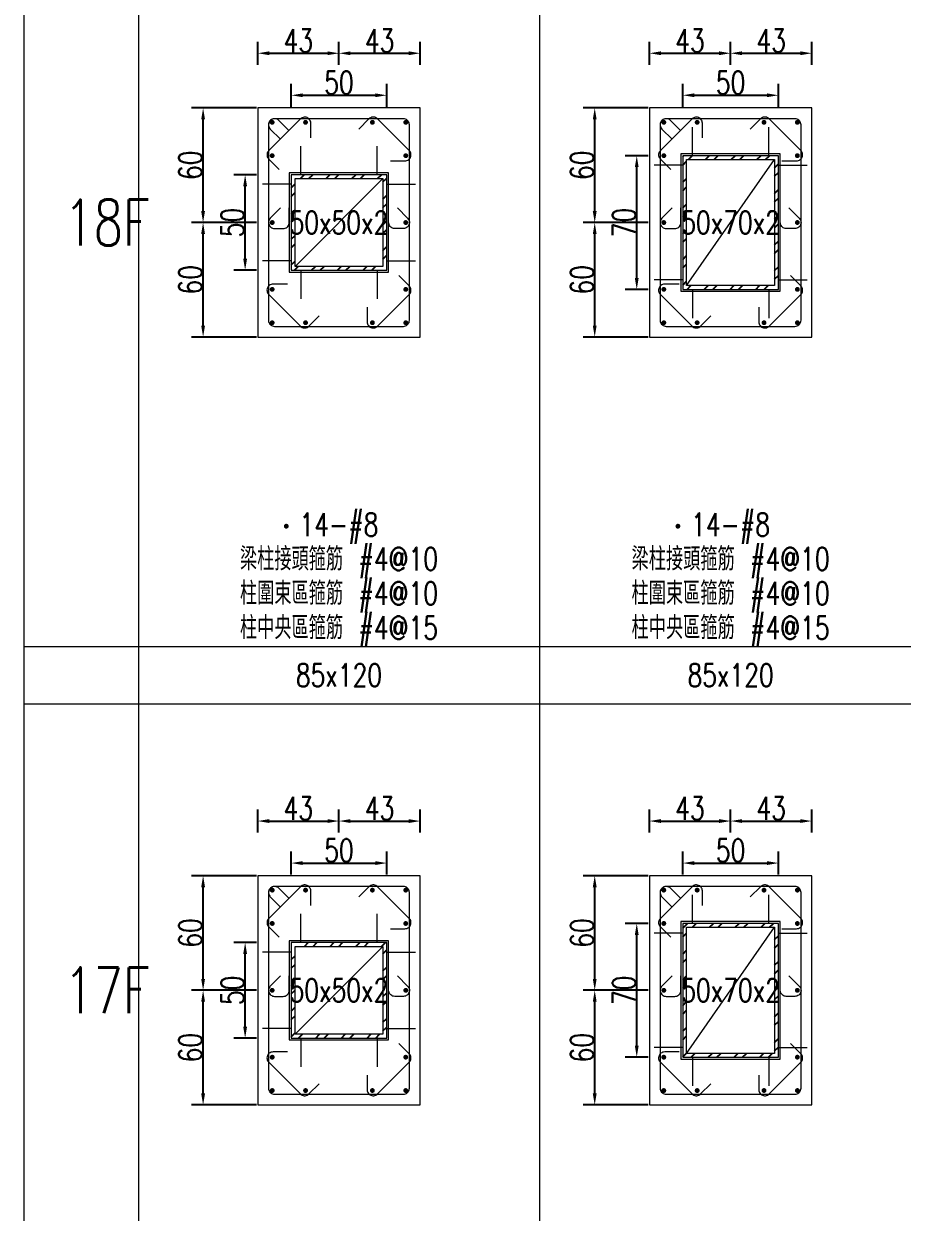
# Model space of a CAD drawing. Header units: millimetres. Extents: x 0 to 3905, y 0 to 8880.
# Drawn here: x 0 to 460, y 6568 to 7190 of the extents above; entities that cross this region are included whole.
import ezdxf
from ezdxf.enums import TextEntityAlignment as Align

# ---------------------------------------------------------------- set-up
doc = ezdxf.new("R2010")
doc.units = ezdxf.units.MM
doc.layers.get('DEFPOINTS').update_dxf_attribs({"color": 3})
for name, color, linetype in [('Hatch線', 6, 'Continuous'), ('主筋斷面', 2, 'Continuous'), ('文字-主筋根數', 7, 'Continuous'), ('文字-剪力筋 中央區', 7, 'Continuous'), ('文字-剪力筋-BC', 7, 'Continuous'), ('文字-剪力筋-圍束區', 7, 'Continuous'), ('文字-斷面尺寸', 7, 'Continuous'), ('文字-樓群名稱', 7, 'Continuous'), ('文字-輔助字', 7, 'Continuous'), ('柱斷面線', 4, 'Continuous'), ('標註字', 4, 'Continuous'), ('箍筋線', 1, 'Continuous'), ('網格線', 7, 'Continuous'), ('鋼柱', 11, 'Continuous')]:
    doc.layers.add(name, color=color, linetype=linetype)
doc.styles.add('note', font='txt.shx', dxfattribs={"width": 0.75, "height": 12})
doc.styles.add('txt', font='txt.shx', dxfattribs={"height": 0.2, "bigfont": 'chineset.shx'})
doc.dimstyles.new('RCAD_DIM', dxfattribs={"dimtxt": 12, "dimasz": 6, "dimexe": 6, "dimexo": 0.625, "dimtad": 1, "dimdec": 0, "dimdsep": 46, "dimtxsty": 'note', "dimcen": 2.5, "dimclrd": 256, "dimclre": 256, "dimclrt": 256, "dimadec": 0, "dimazin": 0, "dimtfac": 1, "dimtmove": 0, "dimatfit": 3, "dimfxl": 0, "dimtolj": 1, "dimarcsym": 0})

# ---------------------------------------------------------------- blocks, each defined once
blk = doc.blocks.new('*D114')
at = {"layer": 'DEFPOINTS', "color": 0}
for p in [(190, 6750.625), (140, 6744), (190, 6744)]:
    blk.add_point(p, dxfattribs=at)
at = {"layer": '標註字', "lineweight": -2}
for p, q in [((140, 6744.625), (140, 6756.625)), ((190, 6744.625), (190, 6756.625)), ((146, 6750.625), (184, 6750.625))]:
    blk.add_line(p, q, dxfattribs=at)
at = {"layer": '標註字'}
for points in [[(146, 6751.625), (146, 6749.625), (140, 6750.625)], [(184, 6749.625), (184, 6751.625), (190, 6750.625)]]:
    blk.add_solid(points, dxfattribs=at)
at = {"layer": '標註字', "insert": (165, 6757.25), "char_height": 12, "attachment_point": 5, "style": 'note'}
blk.add_mtext('\\A1;50', dxfattribs=at)
blk = doc.blocks.new('*D115')
at = {"layer": 'DEFPOINTS', "color": 0}
for p in [(115.875, 6709), (122.5, 6709), (122.5, 6659)]:
    blk.add_point(p, dxfattribs=at)
at = {"layer": '標註字', "lineweight": -2}
for p, q in [((121.875, 6709), (109.875, 6709)), ((115.875, 6665), (115.875, 6703)), ((121.875, 6659), (109.875, 6659))]:
    blk.add_line(p, q, dxfattribs=at)
at = {"layer": '標註字'}
for points in [[(116.875, 6703), (114.875, 6703), (115.875, 6709)], [(114.875, 6665), (116.875, 6665), (115.875, 6659)]]:
    blk.add_solid(points, dxfattribs=at)
at = {"layer": '標註字', "insert": (109.25, 6684), "char_height": 12, "attachment_point": 5, "rotation": 90, "style": 'note'}
blk.add_mtext('\\A1;50', dxfattribs=at)
blk = doc.blocks.new('*D116')
at = {"layer": 'DEFPOINTS', "color": 0}
for p in [(165, 6772.625), (122.5, 6766), (165, 6766)]:
    blk.add_point(p, dxfattribs=at)
at = {"layer": '標註字', "lineweight": -2}
for p, q in [((122.5, 6766.625), (122.5, 6778.625)), ((165, 6766.625), (165, 6778.625)), ((128.5, 6772.625), (159, 6772.625))]:
    blk.add_line(p, q, dxfattribs=at)
at = {"layer": '標註字'}
for points in [[(128.5, 6773.625), (128.5, 6771.625), (122.5, 6772.625)], [(159, 6771.625), (159, 6773.625), (165, 6772.625)]]:
    blk.add_solid(points, dxfattribs=at)
at = {"layer": '標註字', "insert": (143.75, 6779.25), "char_height": 12, "attachment_point": 5, "style": 'note'}
blk.add_mtext('\\A1;43', dxfattribs=at)
blk = doc.blocks.new('*D117')
at = {"layer": 'DEFPOINTS', "color": 0}
for p in [(207.5, 6772.625), (165, 6766), (207.5, 6766)]:
    blk.add_point(p, dxfattribs=at)
at = {"layer": '標註字', "lineweight": -2}
for p, q in [((165, 6766.625), (165, 6778.625)), ((207.5, 6766.625), (207.5, 6778.625)), ((171, 6772.625), (201.5, 6772.625))]:
    blk.add_line(p, q, dxfattribs=at)
at = {"layer": '標註字'}
for points in [[(171, 6773.625), (171, 6771.625), (165, 6772.625)], [(201.5, 6771.625), (201.5, 6773.625), (207.5, 6772.625)]]:
    blk.add_solid(points, dxfattribs=at)
at = {"layer": '標註字', "insert": (186.25, 6779.25), "char_height": 12, "attachment_point": 5, "style": 'note'}
blk.add_mtext('\\A1;43', dxfattribs=at)
blk = doc.blocks.new('*D118')
at = {"layer": 'DEFPOINTS', "color": 0}
for p in [(93.875, 6684), (122.5, 6684), (122.5, 6624)]:
    blk.add_point(p, dxfattribs=at)
at = {"layer": '標註字', "lineweight": -2}
for p, q in [((121.875, 6684), (87.875, 6684)), ((93.875, 6630), (93.875, 6678)), ((121.875, 6624), (87.875, 6624))]:
    blk.add_line(p, q, dxfattribs=at)
at = {"layer": '標註字'}
for points in [[(94.875, 6678), (92.875, 6678), (93.875, 6684)], [(92.875, 6630), (94.875, 6630), (93.875, 6624)]]:
    blk.add_solid(points, dxfattribs=at)
at = {"layer": '標註字', "insert": (87.25, 6654), "char_height": 12, "attachment_point": 5, "rotation": 90, "style": 'note'}
blk.add_mtext('\\A1;60', dxfattribs=at)
blk = doc.blocks.new('*D119')
at = {"layer": 'DEFPOINTS', "color": 0}
for p in [(93.875, 6744), (122.5, 6744), (122.5, 6684)]:
    blk.add_point(p, dxfattribs=at)
at = {"layer": '標註字', "lineweight": -2}
for p, q in [((121.875, 6744), (87.875, 6744)), ((93.875, 6690), (93.875, 6738)), ((121.875, 6684), (87.875, 6684))]:
    blk.add_line(p, q, dxfattribs=at)
at = {"layer": '標註字'}
for points in [[(94.875, 6738), (92.875, 6738), (93.875, 6744)], [(92.875, 6690), (94.875, 6690), (93.875, 6684)]]:
    blk.add_solid(points, dxfattribs=at)
at = {"layer": '標註字', "insert": (87.25, 6714), "char_height": 12, "attachment_point": 5, "rotation": 90, "style": 'note'}
blk.add_mtext('\\A1;60', dxfattribs=at)
blk = doc.blocks.new('Circle_Filled')
at = {"const_width": 0.5}
blk.add_lwpolyline([(-0.25, 0, 1), (0.25, 0, 1)], format="xyb", close=True, dxfattribs=at)
blk = doc.blocks.new('*D120')
at = {"layer": 'DEFPOINTS', "color": 0}
for p in [(190, 7152.625), (140, 7146), (190, 7146)]:
    blk.add_point(p, dxfattribs=at)
at = {"layer": '標註字', "lineweight": -2}
for p, q in [((140, 7146.625), (140, 7158.625)), ((190, 7146.625), (190, 7158.625)), ((146, 7152.625), (184, 7152.625))]:
    blk.add_line(p, q, dxfattribs=at)
at = {"layer": '標註字'}
for points in [[(146, 7153.625), (146, 7151.625), (140, 7152.625)], [(184, 7151.625), (184, 7153.625), (190, 7152.625)]]:
    blk.add_solid(points, dxfattribs=at)
at = {"layer": '標註字', "insert": (165, 7159.25), "char_height": 12, "attachment_point": 5, "style": 'note'}
blk.add_mtext('\\A1;50', dxfattribs=at)
blk = doc.blocks.new('*D121')
at = {"layer": 'DEFPOINTS', "color": 0}
for p in [(115.875, 7111), (122.5, 7111), (122.5, 7061)]:
    blk.add_point(p, dxfattribs=at)
at = {"layer": '標註字', "lineweight": -2}
for p, q in [((121.875, 7111), (109.875, 7111)), ((115.875, 7067), (115.875, 7105)), ((121.875, 7061), (109.875, 7061))]:
    blk.add_line(p, q, dxfattribs=at)
at = {"layer": '標註字'}
for points in [[(116.875, 7105), (114.875, 7105), (115.875, 7111)], [(114.875, 7067), (116.875, 7067), (115.875, 7061)]]:
    blk.add_solid(points, dxfattribs=at)
at = {"layer": '標註字', "insert": (109.25, 7086), "char_height": 12, "attachment_point": 5, "rotation": 90, "style": 'note'}
blk.add_mtext('\\A1;50', dxfattribs=at)
blk = doc.blocks.new('*D122')
at = {"layer": 'DEFPOINTS', "color": 0}
for p in [(165, 7174.625), (122.5, 7168), (165, 7168)]:
    blk.add_point(p, dxfattribs=at)
at = {"layer": '標註字', "lineweight": -2}
for p, q in [((122.5, 7168.625), (122.5, 7180.625)), ((128.5, 7174.625), (159, 7174.625)), ((165, 7168.625), (165, 7180.625))]:
    blk.add_line(p, q, dxfattribs=at)
at = {"layer": '標註字'}
for points in [[(128.5, 7175.625), (128.5, 7173.625), (122.5, 7174.625)], [(159, 7173.625), (159, 7175.625), (165, 7174.625)]]:
    blk.add_solid(points, dxfattribs=at)
at = {"layer": '標註字', "insert": (143.75, 7181.25), "char_height": 12, "attachment_point": 5, "style": 'note'}
blk.add_mtext('\\A1;43', dxfattribs=at)
blk = doc.blocks.new('*D123')
at = {"layer": 'DEFPOINTS', "color": 0}
for p in [(207.5, 7174.625), (165, 7168), (207.5, 7168)]:
    blk.add_point(p, dxfattribs=at)
at = {"layer": '標註字', "lineweight": -2}
for p, q in [((165, 7168.625), (165, 7180.625)), ((171, 7174.625), (201.5, 7174.625)), ((207.5, 7168.625), (207.5, 7180.625))]:
    blk.add_line(p, q, dxfattribs=at)
at = {"layer": '標註字'}
for points in [[(171, 7175.625), (171, 7173.625), (165, 7174.625)], [(201.5, 7173.625), (201.5, 7175.625), (207.5, 7174.625)]]:
    blk.add_solid(points, dxfattribs=at)
at = {"layer": '標註字', "insert": (186.25, 7181.25), "char_height": 12, "attachment_point": 5, "style": 'note'}
blk.add_mtext('\\A1;43', dxfattribs=at)
blk = doc.blocks.new('*D124')
at = {"layer": 'DEFPOINTS', "color": 0}
for p in [(93.875, 7086), (122.5, 7086), (122.5, 7026)]:
    blk.add_point(p, dxfattribs=at)
at = {"layer": '標註字', "lineweight": -2}
for p, q in [((121.875, 7086), (87.875, 7086)), ((93.875, 7032), (93.875, 7080)), ((121.875, 7026), (87.875, 7026))]:
    blk.add_line(p, q, dxfattribs=at)
at = {"layer": '標註字'}
for points in [[(94.875, 7080), (92.875, 7080), (93.875, 7086)], [(92.875, 7032), (94.875, 7032), (93.875, 7026)]]:
    blk.add_solid(points, dxfattribs=at)
at = {"layer": '標註字', "insert": (87.25, 7056), "char_height": 12, "attachment_point": 5, "rotation": 90, "style": 'note'}
blk.add_mtext('\\A1;60', dxfattribs=at)
blk = doc.blocks.new('*D125')
at = {"layer": 'DEFPOINTS', "color": 0}
for p in [(93.875, 7146), (122.5, 7146), (122.5, 7086)]:
    blk.add_point(p, dxfattribs=at)
at = {"layer": '標註字', "lineweight": -2}
for p, q in [((121.875, 7146), (87.875, 7146)), ((93.875, 7092), (93.875, 7140)), ((121.875, 7086), (87.875, 7086))]:
    blk.add_line(p, q, dxfattribs=at)
at = {"layer": '標註字'}
for points in [[(94.875, 7140), (92.875, 7140), (93.875, 7146)], [(92.875, 7092), (94.875, 7092), (93.875, 7086)]]:
    blk.add_solid(points, dxfattribs=at)
at = {"layer": '標註字', "insert": (87.25, 7116), "char_height": 12, "attachment_point": 5, "rotation": 90, "style": 'note'}
blk.add_mtext('\\A1;60', dxfattribs=at)
blk = doc.blocks.new('*D246')
at = {"layer": 'DEFPOINTS', "color": 0}
for p in [(395, 6750.625), (345, 6744), (395, 6744)]:
    blk.add_point(p, dxfattribs=at)
at = {"layer": '標註字', "lineweight": -2}
for p, q in [((345, 6744.625), (345, 6756.625)), ((395, 6744.625), (395, 6756.625)), ((351, 6750.625), (389, 6750.625))]:
    blk.add_line(p, q, dxfattribs=at)
at = {"layer": '標註字'}
for points in [[(351, 6751.625), (351, 6749.625), (345, 6750.625)], [(389, 6749.625), (389, 6751.625), (395, 6750.625)]]:
    blk.add_solid(points, dxfattribs=at)
at = {"layer": '標註字', "insert": (370, 6757.25), "char_height": 12, "attachment_point": 5, "style": 'note'}
blk.add_mtext('\\A1;50', dxfattribs=at)
blk = doc.blocks.new('*D247')
at = {"layer": 'DEFPOINTS', "color": 0}
for p in [(320.875, 6719), (327.5, 6719), (327.5, 6649)]:
    blk.add_point(p, dxfattribs=at)
at = {"layer": '標註字', "lineweight": -2}
for p, q in [((326.875, 6719), (314.875, 6719)), ((320.875, 6655), (320.875, 6713)), ((326.875, 6649), (314.875, 6649))]:
    blk.add_line(p, q, dxfattribs=at)
at = {"layer": '標註字'}
for points in [[(321.875, 6713), (319.875, 6713), (320.875, 6719)], [(319.875, 6655), (321.875, 6655), (320.875, 6649)]]:
    blk.add_solid(points, dxfattribs=at)
at = {"layer": '標註字', "insert": (314.25, 6684), "char_height": 12, "attachment_point": 5, "rotation": 90, "style": 'note'}
blk.add_mtext('\\A1;70', dxfattribs=at)
blk = doc.blocks.new('*D248')
at = {"layer": 'DEFPOINTS', "color": 0}
for p in [(370, 6772.625), (327.5, 6766), (370, 6766)]:
    blk.add_point(p, dxfattribs=at)
at = {"layer": '標註字', "lineweight": -2}
for p, q in [((327.5, 6766.625), (327.5, 6778.625)), ((370, 6766.625), (370, 6778.625)), ((333.5, 6772.625), (364, 6772.625))]:
    blk.add_line(p, q, dxfattribs=at)
at = {"layer": '標註字'}
for points in [[(333.5, 6773.625), (333.5, 6771.625), (327.5, 6772.625)], [(364, 6771.625), (364, 6773.625), (370, 6772.625)]]:
    blk.add_solid(points, dxfattribs=at)
at = {"layer": '標註字', "insert": (348.75, 6779.25), "char_height": 12, "attachment_point": 5, "style": 'note'}
blk.add_mtext('\\A1;43', dxfattribs=at)
blk = doc.blocks.new('*D249')
at = {"layer": 'DEFPOINTS', "color": 0}
for p in [(412.5, 6772.625), (370, 6766), (412.5, 6766)]:
    blk.add_point(p, dxfattribs=at)
at = {"layer": '標註字', "lineweight": -2}
for p, q in [((370, 6766.625), (370, 6778.625)), ((412.5, 6766.625), (412.5, 6778.625)), ((376, 6772.625), (406.5, 6772.625))]:
    blk.add_line(p, q, dxfattribs=at)
at = {"layer": '標註字'}
for points in [[(376, 6773.625), (376, 6771.625), (370, 6772.625)], [(406.5, 6771.625), (406.5, 6773.625), (412.5, 6772.625)]]:
    blk.add_solid(points, dxfattribs=at)
at = {"layer": '標註字', "insert": (391.25, 6779.25), "char_height": 12, "attachment_point": 5, "style": 'note'}
blk.add_mtext('\\A1;43', dxfattribs=at)
blk = doc.blocks.new('*D250')
at = {"layer": 'DEFPOINTS', "color": 0}
for p in [(298.875, 6684), (327.5, 6684), (327.5, 6624)]:
    blk.add_point(p, dxfattribs=at)
at = {"layer": '標註字', "lineweight": -2}
for p, q in [((326.875, 6684), (292.875, 6684)), ((298.875, 6630), (298.875, 6678)), ((326.875, 6624), (292.875, 6624))]:
    blk.add_line(p, q, dxfattribs=at)
at = {"layer": '標註字'}
for points in [[(299.875, 6678), (297.875, 6678), (298.875, 6684)], [(297.875, 6630), (299.875, 6630), (298.875, 6624)]]:
    blk.add_solid(points, dxfattribs=at)
at = {"layer": '標註字', "insert": (292.25, 6654), "char_height": 12, "attachment_point": 5, "rotation": 90, "style": 'note'}
blk.add_mtext('\\A1;60', dxfattribs=at)
blk = doc.blocks.new('*D251')
at = {"layer": 'DEFPOINTS', "color": 0}
for p in [(298.875, 6744), (327.5, 6744), (327.5, 6684)]:
    blk.add_point(p, dxfattribs=at)
at = {"layer": '標註字', "lineweight": -2}
for p, q in [((326.875, 6744), (292.875, 6744)), ((298.875, 6690), (298.875, 6738)), ((326.875, 6684), (292.875, 6684))]:
    blk.add_line(p, q, dxfattribs=at)
at = {"layer": '標註字'}
for points in [[(299.875, 6738), (297.875, 6738), (298.875, 6744)], [(297.875, 6690), (299.875, 6690), (298.875, 6684)]]:
    blk.add_solid(points, dxfattribs=at)
at = {"layer": '標註字', "insert": (292.25, 6714), "char_height": 12, "attachment_point": 5, "rotation": 90, "style": 'note'}
blk.add_mtext('\\A1;60', dxfattribs=at)
blk = doc.blocks.new('*D252')
at = {"layer": 'DEFPOINTS', "color": 0}
for p in [(395, 7152.625), (345, 7146), (395, 7146)]:
    blk.add_point(p, dxfattribs=at)
at = {"layer": '標註字', "lineweight": -2}
for p, q in [((345, 7146.625), (345, 7158.625)), ((395, 7146.625), (395, 7158.625)), ((351, 7152.625), (389, 7152.625))]:
    blk.add_line(p, q, dxfattribs=at)
at = {"layer": '標註字'}
for points in [[(351, 7153.625), (351, 7151.625), (345, 7152.625)], [(389, 7151.625), (389, 7153.625), (395, 7152.625)]]:
    blk.add_solid(points, dxfattribs=at)
at = {"layer": '標註字', "insert": (370, 7159.25), "char_height": 12, "attachment_point": 5, "style": 'note'}
blk.add_mtext('\\A1;50', dxfattribs=at)
blk = doc.blocks.new('*D253')
at = {"layer": 'DEFPOINTS', "color": 0}
for p in [(320.875, 7121), (327.5, 7121), (327.5, 7051)]:
    blk.add_point(p, dxfattribs=at)
at = {"layer": '標註字', "lineweight": -2}
for p, q in [((326.875, 7121), (314.875, 7121)), ((320.875, 7057), (320.875, 7115)), ((326.875, 7051), (314.875, 7051))]:
    blk.add_line(p, q, dxfattribs=at)
at = {"layer": '標註字'}
for points in [[(321.875, 7115), (319.875, 7115), (320.875, 7121)], [(319.875, 7057), (321.875, 7057), (320.875, 7051)]]:
    blk.add_solid(points, dxfattribs=at)
at = {"layer": '標註字', "insert": (314.25, 7086), "char_height": 12, "attachment_point": 5, "rotation": 90, "style": 'note'}
blk.add_mtext('\\A1;70', dxfattribs=at)
blk = doc.blocks.new('*D254')
at = {"layer": 'DEFPOINTS', "color": 0}
for p in [(370, 7174.625), (327.5, 7168), (370, 7168)]:
    blk.add_point(p, dxfattribs=at)
at = {"layer": '標註字', "lineweight": -2}
for p, q in [((327.5, 7168.625), (327.5, 7180.625)), ((333.5, 7174.625), (364, 7174.625)), ((370, 7168.625), (370, 7180.625))]:
    blk.add_line(p, q, dxfattribs=at)
at = {"layer": '標註字'}
for points in [[(333.5, 7175.625), (333.5, 7173.625), (327.5, 7174.625)], [(364, 7173.625), (364, 7175.625), (370, 7174.625)]]:
    blk.add_solid(points, dxfattribs=at)
at = {"layer": '標註字', "insert": (348.75, 7181.25), "char_height": 12, "attachment_point": 5, "style": 'note'}
blk.add_mtext('\\A1;43', dxfattribs=at)
blk = doc.blocks.new('*D255')
at = {"layer": 'DEFPOINTS', "color": 0}
for p in [(412.5, 7174.625), (370, 7168), (412.5, 7168)]:
    blk.add_point(p, dxfattribs=at)
at = {"layer": '標註字', "lineweight": -2}
for p, q in [((370, 7168.625), (370, 7180.625)), ((376, 7174.625), (406.5, 7174.625)), ((412.5, 7168.625), (412.5, 7180.625))]:
    blk.add_line(p, q, dxfattribs=at)
at = {"layer": '標註字'}
for points in [[(376, 7175.625), (376, 7173.625), (370, 7174.625)], [(406.5, 7173.625), (406.5, 7175.625), (412.5, 7174.625)]]:
    blk.add_solid(points, dxfattribs=at)
at = {"layer": '標註字', "insert": (391.25, 7181.25), "char_height": 12, "attachment_point": 5, "style": 'note'}
blk.add_mtext('\\A1;43', dxfattribs=at)
blk = doc.blocks.new('*D256')
at = {"layer": 'DEFPOINTS', "color": 0}
for p in [(298.875, 7086), (327.5, 7086), (327.5, 7026)]:
    blk.add_point(p, dxfattribs=at)
at = {"layer": '標註字', "lineweight": -2}
for p, q in [((326.875, 7086), (292.875, 7086)), ((298.875, 7032), (298.875, 7080)), ((326.875, 7026), (292.875, 7026))]:
    blk.add_line(p, q, dxfattribs=at)
at = {"layer": '標註字'}
for points in [[(299.875, 7080), (297.875, 7080), (298.875, 7086)], [(297.875, 7032), (299.875, 7032), (298.875, 7026)]]:
    blk.add_solid(points, dxfattribs=at)
at = {"layer": '標註字', "insert": (292.25, 7056), "char_height": 12, "attachment_point": 5, "rotation": 90, "style": 'note'}
blk.add_mtext('\\A1;60', dxfattribs=at)
blk = doc.blocks.new('*D257')
at = {"layer": 'DEFPOINTS', "color": 0}
for p in [(298.875, 7146), (327.5, 7146), (327.5, 7086)]:
    blk.add_point(p, dxfattribs=at)
at = {"layer": '標註字', "lineweight": -2}
for p, q in [((326.875, 7146), (292.875, 7146)), ((298.875, 7092), (298.875, 7140)), ((326.875, 7086), (292.875, 7086))]:
    blk.add_line(p, q, dxfattribs=at)
at = {"layer": '標註字'}
for points in [[(299.875, 7140), (297.875, 7140), (298.875, 7146)], [(297.875, 7092), (299.875, 7092), (298.875, 7086)]]:
    blk.add_solid(points, dxfattribs=at)
at = {"layer": '標註字', "insert": (292.25, 7116), "char_height": 12, "attachment_point": 5, "rotation": 90, "style": 'note'}
blk.add_mtext('\\A1;60', dxfattribs=at)

msp = doc.modelspace()

# ---------------------------------------------------------------- hatches: boundary and pattern name
at = {"layer": 'Hatch線'}
h = msp.add_hatch(dxfattribs=at)
h.set_pattern_fill('ANSI32', color=256, style=0)
h.paths.add_polyline_path([(345, 7051), (395, 7051), (395, 7121), (345, 7121)], flags=17)
h.paths.add_polyline_path([(347, 7053), (347, 7119), (393, 7119), (393, 7053)])
h = msp.add_hatch(dxfattribs=at)
h.set_pattern_fill('ANSI32', color=256, style=0)
h.paths.add_polyline_path([(140, 7061), (190, 7061), (190, 7111), (140, 7111)], flags=17)
h.paths.add_polyline_path([(142, 7063), (142, 7109), (188, 7109), (188, 7063)])
h = msp.add_hatch(dxfattribs=at)
h.set_pattern_fill('ANSI32', color=256, style=0)
h.paths.add_polyline_path([(345, 6649), (395, 6649), (395, 6719), (345, 6719)], flags=17)
h.paths.add_polyline_path([(347, 6651), (347, 6717), (393, 6717), (393, 6651)])
h = msp.add_hatch(dxfattribs=at)
h.set_pattern_fill('ANSI32', color=256, style=0)
h.paths.add_polyline_path([(140, 6659), (190, 6659), (190, 6709), (140, 6709)], flags=17)
h.paths.add_polyline_path([(142, 6661), (142, 6707), (188, 6707), (188, 6661)])

# ---------------------------------------------------------------- linework, layer by layer
at = {"layer": 'DEFPOINTS', "lineweight": 5}
for points in [[(350, 7121), (350, 7136)], [(390, 7121), (390, 7136)], [(145, 7111), (145, 7126)], [(185, 7111), (185, 7126)], [(345, 7050), (396, 7050), (396, 7122), (344, 7122), (344, 7050), (345, 7050)], [(347, 7053), (393, 7119)], [(345, 7116), (330, 7116)], [(395, 7116), (410, 7116)], [(140, 7106), (125, 7106)], [(140, 7060), (191, 7060), (191, 7112), (139, 7112), (139, 7060), (140, 7060)], [(142, 7063), (188, 7109)], [(190, 7106), (205, 7106)], [(140, 7066), (125, 7066)], [(190, 7066), (205, 7066)], [(145, 7061), (145, 7046)], [(185, 7061), (185, 7046)], [(345, 7056), (330, 7056)], [(350, 7051), (350, 7036)], [(390, 7051), (390, 7036)], [(395, 7056), (410, 7056)], [(350, 6719), (350, 6734)], [(390, 6719), (390, 6734)], [(145, 6709), (145, 6724)], [(185, 6709), (185, 6724)], [(345, 6714), (330, 6714)], [(345, 6648), (396, 6648), (396, 6720), (344, 6720), (344, 6648), (345, 6648)], [(347, 6651), (393, 6717)], [(395, 6714), (410, 6714)], [(140, 6658), (191, 6658), (191, 6710), (139, 6710), (139, 6658), (140, 6658)], [(140, 6704), (125, 6704)], [(142, 6661), (188, 6707)], [(190, 6704), (205, 6704)], [(140, 6664), (125, 6664)], [(145, 6659), (145, 6644)], [(185, 6659), (185, 6644)], [(190, 6664), (205, 6664)], [(345, 6654), (330, 6654)], [(395, 6654), (410, 6654)], [(350, 6649), (350, 6634)], [(390, 6649), (390, 6634)]]:
    msp.add_lwpolyline(points, dxfattribs=at)
at = {"layer": '柱斷面線', "lineweight": 5}
for points in [[(122.5, 7026), (207.5, 7026), (207.5, 7146), (122.5, 7146), (122.5, 7026)], [(327.5, 7026), (412.5, 7026), (412.5, 7146), (327.5, 7146), (327.5, 7026)], [(122.5, 6624), (207.5, 6624), (207.5, 6744), (122.5, 6744), (122.5, 6624)], [(327.5, 6624), (412.5, 6624), (412.5, 6744), (327.5, 6744), (327.5, 6624)]]:
    msp.add_lwpolyline(points, dxfattribs=at)
at = {"layer": '箍筋線', "lineweight": 5}
for points in [[(150.23, 7130.39), (150.23, 7138.01), (150.18, 7138.54), (150.05, 7139.06), (149.83, 7139.55), (149.53, 7139.99), (149.17, 7140.38), (148.74, 7140.7), (148.27, 7140.94), (147.76, 7141.11), (147.23, 7141.18), (146.7, 7141.17), (146.17, 7141.06), (145.67, 7140.87), (145.21, 7140.6), (144.81, 7140.26), (128.24, 7123.69), (127.89, 7123.27), (127.61, 7122.79), (127.42, 7122.27), (127.33, 7121.73), (127.33, 7121.17), (127.42, 7120.63), (127.61, 7120.11), (127.89, 7119.63), (128.24, 7119.2), (133.63, 7113.82)], [(138.94, 7134.05), (133.56, 7139.44), (133.15, 7139.78), (132.69, 7140.05), (132.19, 7140.24), (131.67, 7140.35), (131.13, 7140.36), (130.6, 7140.29), (130.09, 7140.12), (129.62, 7139.88), (129.19, 7139.56), (128.83, 7139.17), (128.53, 7138.73), (128.31, 7138.24), (128.18, 7137.72), (128.13, 7137.19), (128.13, 7034.81), (128.18, 7034.26), (128.33, 7033.72), (128.56, 7033.22), (128.88, 7032.77), (129.27, 7032.38), (129.72, 7032.06), (130.22, 7031.83), (130.76, 7031.68), (131.31, 7031.63), (198.69, 7031.63), (199.24, 7031.68), (199.78, 7031.83), (200.28, 7032.06), (200.73, 7032.38), (201.12, 7032.77), (201.44, 7033.22), (201.67, 7033.72), (201.82, 7034.26), (201.87, 7034.81), (201.87, 7137.19), (201.82, 7137.74), (201.67, 7138.28), (201.44, 7138.78), (201.12, 7139.23), (200.73, 7139.62), (200.28, 7139.94), (199.78, 7140.17), (199.24, 7140.32), (198.69, 7140.37), (131.31, 7140.37), (130.78, 7140.32), (130.26, 7140.19), (129.77, 7139.97), (129.33, 7139.67), (128.94, 7139.31), (128.62, 7138.88), (128.38, 7138.41), (128.21, 7137.9), (128.14, 7137.37), (128.15, 7136.83), (128.26, 7136.31), (128.45, 7135.81), (128.72, 7135.35), (129.06, 7134.94), (134.45, 7129.56)], [(191.89, 7118.27), (199.51, 7118.27), (200.04, 7118.32), (200.56, 7118.45), (201.05, 7118.67), (201.49, 7118.97), (201.88, 7119.33), (202.2, 7119.76), (202.44, 7120.23), (202.61, 7120.74), (202.68, 7121.27), (202.67, 7121.8), (202.56, 7122.33), (202.37, 7122.83), (202.1, 7123.29), (201.76, 7123.69), (185.19, 7140.26), (184.77, 7140.61), (184.29, 7140.89), (183.77, 7141.08), (183.23, 7141.17), (182.67, 7141.17), (182.13, 7141.08), (181.61, 7140.89), (181.13, 7140.61), (180.7, 7140.26), (175.32, 7134.87)], [(355.23, 7130.39), (355.23, 7138.01), (355.18, 7138.54), (355.05, 7139.06), (354.83, 7139.55), (354.53, 7139.99), (354.17, 7140.38), (353.74, 7140.7), (353.27, 7140.94), (352.76, 7141.11), (352.23, 7141.18), (351.7, 7141.17), (351.17, 7141.06), (350.67, 7140.87), (350.21, 7140.6), (349.81, 7140.26), (333.24, 7123.69), (332.89, 7123.27), (332.61, 7122.79), (332.42, 7122.27), (332.33, 7121.73), (332.33, 7121.17), (332.42, 7120.63), (332.61, 7120.11), (332.89, 7119.63), (333.24, 7119.2), (338.63, 7113.82)], [(343.94, 7134.05), (338.56, 7139.44), (338.15, 7139.78), (337.69, 7140.05), (337.19, 7140.24), (336.67, 7140.35), (336.13, 7140.36), (335.6, 7140.29), (335.09, 7140.12), (334.62, 7139.88), (334.19, 7139.56), (333.83, 7139.17), (333.53, 7138.73), (333.31, 7138.24), (333.18, 7137.72), (333.13, 7137.19), (333.13, 7034.81), (333.18, 7034.26), (333.33, 7033.72), (333.56, 7033.22), (333.88, 7032.77), (334.27, 7032.38), (334.72, 7032.06), (335.22, 7031.83), (335.76, 7031.68), (336.31, 7031.63), (403.69, 7031.63), (404.24, 7031.68), (404.78, 7031.83), (405.28, 7032.06), (405.73, 7032.38), (406.12, 7032.77), (406.44, 7033.22), (406.67, 7033.72), (406.82, 7034.26), (406.87, 7034.81), (406.87, 7137.19), (406.82, 7137.74), (406.67, 7138.28), (406.44, 7138.78), (406.12, 7139.23), (405.73, 7139.62), (405.28, 7139.94), (404.78, 7140.17), (404.24, 7140.32), (403.69, 7140.37), (336.31, 7140.37), (335.78, 7140.32), (335.26, 7140.19), (334.77, 7139.97), (334.33, 7139.67), (333.94, 7139.31), (333.62, 7138.88), (333.38, 7138.41), (333.21, 7137.9), (333.14, 7137.37), (333.15, 7136.83), (333.26, 7136.31), (333.45, 7135.81), (333.72, 7135.35), (334.06, 7134.94), (339.45, 7129.56)], [(396.89, 7118.27), (404.51, 7118.27), (405.04, 7118.32), (405.56, 7118.45), (406.05, 7118.67), (406.49, 7118.97), (406.88, 7119.33), (407.2, 7119.76), (407.44, 7120.23), (407.61, 7120.74), (407.68, 7121.27), (407.67, 7121.8), (407.56, 7122.33), (407.37, 7122.83), (407.1, 7123.29), (406.76, 7123.69), (390.19, 7140.26), (389.77, 7140.61), (389.29, 7140.89), (388.77, 7141.08), (388.23, 7141.17), (387.67, 7141.17), (387.13, 7141.08), (386.61, 7140.89), (386.13, 7140.61), (385.7, 7140.26), (380.32, 7134.87)], [(134.45, 7093.63), (129.06, 7088.25), (128.72, 7087.84), (128.45, 7087.38), (128.26, 7086.88), (128.15, 7086.36), (128.14, 7085.82), (128.21, 7085.29), (128.38, 7084.78), (128.62, 7084.31), (128.94, 7083.88), (129.33, 7083.52), (129.77, 7083.22), (130.26, 7083), (130.78, 7082.87), (131.31, 7082.83), (135.83, 7082.83), (136.38, 7082.87), (136.91, 7083.02), (137.41, 7083.25), (137.87, 7083.57), (138.26, 7083.96), (138.57, 7084.41), (138.81, 7084.91), (138.95, 7085.45), (139, 7086), (139, 7093.62)], [(195.55, 7093.63), (200.94, 7088.25), (201.28, 7087.84), (201.55, 7087.38), (201.74, 7086.88), (201.85, 7086.36), (201.86, 7085.82), (201.79, 7085.29), (201.62, 7084.78), (201.38, 7084.31), (201.06, 7083.88), (200.67, 7083.52), (200.23, 7083.22), (199.74, 7083), (199.22, 7082.87), (198.69, 7082.83), (194.17, 7082.83), (193.62, 7082.87), (193.09, 7083.02), (192.59, 7083.25), (192.13, 7083.57), (191.74, 7083.96), (191.43, 7084.41), (191.19, 7084.91), (191.05, 7085.45), (191, 7086), (191, 7093.62)], [(339.45, 7093.63), (334.06, 7088.25), (333.72, 7087.84), (333.45, 7087.38), (333.26, 7086.88), (333.15, 7086.36), (333.14, 7085.82), (333.21, 7085.29), (333.38, 7084.78), (333.62, 7084.31), (333.94, 7083.88), (334.33, 7083.52), (334.77, 7083.22), (335.26, 7083), (335.78, 7082.87), (336.31, 7082.83), (340.83, 7082.83), (341.38, 7082.87), (341.91, 7083.02), (342.41, 7083.25), (342.87, 7083.57), (343.26, 7083.96), (343.57, 7084.41), (343.81, 7084.91), (343.95, 7085.45), (344, 7086), (344, 7093.62)], [(400.55, 7093.63), (405.94, 7088.25), (406.28, 7087.84), (406.55, 7087.38), (406.74, 7086.88), (406.85, 7086.36), (406.86, 7085.82), (406.79, 7085.29), (406.62, 7084.78), (406.38, 7084.31), (406.06, 7083.88), (405.67, 7083.52), (405.23, 7083.22), (404.74, 7083), (404.22, 7082.87), (403.69, 7082.83), (399.17, 7082.83), (398.62, 7082.87), (398.09, 7083.02), (397.59, 7083.25), (397.13, 7083.57), (396.74, 7083.96), (396.43, 7084.41), (396.19, 7084.91), (396.05, 7085.45), (396, 7086), (396, 7093.62)], [(179.77, 7041.61), (179.77, 7033.99), (179.82, 7033.46), (179.95, 7032.94), (180.17, 7032.45), (180.47, 7032.01), (180.83, 7031.62), (181.26, 7031.3), (181.73, 7031.06), (182.24, 7030.89), (182.77, 7030.82), (183.3, 7030.83), (183.83, 7030.94), (184.33, 7031.13), (184.79, 7031.4), (185.19, 7031.74), (201.76, 7048.31), (202.11, 7048.73), (202.39, 7049.21), (202.58, 7049.73), (202.67, 7050.27), (202.67, 7050.83), (202.58, 7051.37), (202.39, 7051.89), (202.11, 7052.37), (201.76, 7052.8), (196.37, 7058.18)], [(384.77, 7041.61), (384.77, 7033.99), (384.82, 7033.46), (384.95, 7032.94), (385.17, 7032.45), (385.47, 7032.01), (385.83, 7031.62), (386.26, 7031.3), (386.73, 7031.06), (387.24, 7030.89), (387.77, 7030.82), (388.3, 7030.83), (388.83, 7030.94), (389.33, 7031.13), (389.79, 7031.4), (390.19, 7031.74), (406.76, 7048.31), (407.11, 7048.73), (407.39, 7049.21), (407.58, 7049.73), (407.67, 7050.27), (407.67, 7050.83), (407.58, 7051.37), (407.39, 7051.89), (407.11, 7052.37), (406.76, 7052.8), (401.37, 7058.18)], [(138.11, 7053.73), (130.49, 7053.73), (129.96, 7053.68), (129.44, 7053.55), (128.95, 7053.33), (128.51, 7053.03), (128.12, 7052.67), (127.8, 7052.24), (127.56, 7051.77), (127.39, 7051.26), (127.32, 7050.73), (127.33, 7050.2), (127.44, 7049.67), (127.63, 7049.17), (127.9, 7048.71), (128.24, 7048.31), (144.81, 7031.74), (145.23, 7031.39), (145.71, 7031.11), (146.23, 7030.92), (146.77, 7030.83), (147.33, 7030.83), (147.87, 7030.92), (148.39, 7031.11), (148.87, 7031.39), (149.3, 7031.74), (154.68, 7037.13)], [(343.11, 7053.73), (335.49, 7053.73), (334.96, 7053.68), (334.44, 7053.55), (333.95, 7053.33), (333.51, 7053.03), (333.12, 7052.67), (332.8, 7052.24), (332.56, 7051.77), (332.39, 7051.26), (332.32, 7050.73), (332.33, 7050.2), (332.44, 7049.67), (332.63, 7049.17), (332.9, 7048.71), (333.24, 7048.31), (349.81, 7031.74), (350.23, 7031.39), (350.71, 7031.11), (351.23, 7030.92), (351.77, 7030.83), (352.33, 7030.83), (352.87, 7030.92), (353.39, 7031.11), (353.87, 7031.39), (354.3, 7031.74), (359.68, 7037.13)], [(150.23, 6728.39), (150.23, 6736.01), (150.18, 6736.54), (150.05, 6737.06), (149.83, 6737.55), (149.53, 6737.99), (149.17, 6738.38), (148.74, 6738.7), (148.27, 6738.94), (147.76, 6739.11), (147.23, 6739.18), (146.7, 6739.17), (146.17, 6739.06), (145.67, 6738.87), (145.21, 6738.6), (144.81, 6738.26), (128.24, 6721.69), (127.89, 6721.27), (127.61, 6720.79), (127.42, 6720.27), (127.33, 6719.73), (127.33, 6719.17), (127.42, 6718.63), (127.61, 6718.11), (127.89, 6717.63), (128.24, 6717.2), (133.63, 6711.82)], [(191.89, 6716.27), (199.51, 6716.27), (200.04, 6716.32), (200.56, 6716.45), (201.05, 6716.67), (201.49, 6716.97), (201.88, 6717.33), (202.2, 6717.76), (202.44, 6718.23), (202.61, 6718.74), (202.68, 6719.27), (202.67, 6719.8), (202.56, 6720.33), (202.37, 6720.83), (202.1, 6721.29), (201.76, 6721.69), (185.19, 6738.26), (184.77, 6738.61), (184.29, 6738.89), (183.77, 6739.08), (183.23, 6739.17), (182.67, 6739.17), (182.13, 6739.08), (181.61, 6738.89), (181.13, 6738.61), (180.7, 6738.26), (175.32, 6732.87)], [(355.23, 6728.39), (355.23, 6736.01), (355.18, 6736.54), (355.05, 6737.06), (354.83, 6737.55), (354.53, 6737.99), (354.17, 6738.38), (353.74, 6738.7), (353.27, 6738.94), (352.76, 6739.11), (352.23, 6739.18), (351.7, 6739.17), (351.17, 6739.06), (350.67, 6738.87), (350.21, 6738.6), (349.81, 6738.26), (333.24, 6721.69), (332.89, 6721.27), (332.61, 6720.79), (332.42, 6720.27), (332.33, 6719.73), (332.33, 6719.17), (332.42, 6718.63), (332.61, 6718.11), (332.89, 6717.63), (333.24, 6717.2), (338.63, 6711.82)], [(396.89, 6716.27), (404.51, 6716.27), (405.04, 6716.32), (405.56, 6716.45), (406.05, 6716.67), (406.49, 6716.97), (406.88, 6717.33), (407.2, 6717.76), (407.44, 6718.23), (407.61, 6718.74), (407.68, 6719.27), (407.67, 6719.8), (407.56, 6720.33), (407.37, 6720.83), (407.1, 6721.29), (406.76, 6721.69), (390.19, 6738.26), (389.77, 6738.61), (389.29, 6738.89), (388.77, 6739.08), (388.23, 6739.17), (387.67, 6739.17), (387.13, 6739.08), (386.61, 6738.89), (386.13, 6738.61), (385.7, 6738.26), (380.32, 6732.87)], [(138.94, 6732.05), (133.56, 6737.44), (133.15, 6737.78), (132.69, 6738.05), (132.19, 6738.24), (131.67, 6738.35), (131.13, 6738.36), (130.6, 6738.29), (130.09, 6738.12), (129.62, 6737.88), (129.19, 6737.56), (128.83, 6737.17), (128.53, 6736.73), (128.31, 6736.24), (128.18, 6735.72), (128.13, 6735.19), (128.13, 6632.81), (128.18, 6632.26), (128.33, 6631.72), (128.56, 6631.22), (128.88, 6630.77), (129.27, 6630.38), (129.72, 6630.06), (130.22, 6629.83), (130.76, 6629.68), (131.31, 6629.63), (198.69, 6629.63), (199.24, 6629.68), (199.78, 6629.83), (200.28, 6630.06), (200.73, 6630.38), (201.12, 6630.77), (201.44, 6631.22), (201.67, 6631.72), (201.82, 6632.26), (201.87, 6632.81), (201.87, 6735.19), (201.82, 6735.74), (201.67, 6736.28), (201.44, 6736.78), (201.12, 6737.23), (200.73, 6737.62), (200.28, 6737.94), (199.78, 6738.17), (199.24, 6738.32), (198.69, 6738.37), (131.31, 6738.37), (130.78, 6738.32), (130.26, 6738.19), (129.77, 6737.97), (129.33, 6737.67), (128.94, 6737.31), (128.62, 6736.88), (128.38, 6736.41), (128.21, 6735.9), (128.14, 6735.37), (128.15, 6734.83), (128.26, 6734.31), (128.45, 6733.81), (128.72, 6733.35), (129.06, 6732.94), (134.45, 6727.56)], [(343.94, 6732.05), (338.56, 6737.44), (338.15, 6737.78), (337.69, 6738.05), (337.19, 6738.24), (336.67, 6738.35), (336.13, 6738.36), (335.6, 6738.29), (335.09, 6738.12), (334.62, 6737.88), (334.19, 6737.56), (333.83, 6737.17), (333.53, 6736.73), (333.31, 6736.24), (333.18, 6735.72), (333.13, 6735.19), (333.13, 6632.81), (333.18, 6632.26), (333.33, 6631.72), (333.56, 6631.22), (333.88, 6630.77), (334.27, 6630.38), (334.72, 6630.06), (335.22, 6629.83), (335.76, 6629.68), (336.31, 6629.63), (403.69, 6629.63), (404.24, 6629.68), (404.78, 6629.83), (405.28, 6630.06), (405.73, 6630.38), (406.12, 6630.77), (406.44, 6631.22), (406.67, 6631.72), (406.82, 6632.26), (406.87, 6632.81), (406.87, 6735.19), (406.82, 6735.74), (406.67, 6736.28), (406.44, 6736.78), (406.12, 6737.23), (405.73, 6737.62), (405.28, 6737.94), (404.78, 6738.17), (404.24, 6738.32), (403.69, 6738.37), (336.31, 6738.37), (335.78, 6738.32), (335.26, 6738.19), (334.77, 6737.97), (334.33, 6737.67), (333.94, 6737.31), (333.62, 6736.88), (333.38, 6736.41), (333.21, 6735.9), (333.14, 6735.37), (333.15, 6734.83), (333.26, 6734.31), (333.45, 6733.81), (333.72, 6733.35), (334.06, 6732.94), (339.45, 6727.56)], [(134.45, 6691.63), (129.06, 6686.25), (128.72, 6685.84), (128.45, 6685.38), (128.26, 6684.88), (128.15, 6684.36), (128.14, 6683.82), (128.21, 6683.29), (128.38, 6682.78), (128.62, 6682.31), (128.94, 6681.88), (129.33, 6681.52), (129.77, 6681.22), (130.26, 6681), (130.78, 6680.87), (131.31, 6680.83), (135.83, 6680.83), (136.38, 6680.87), (136.91, 6681.02), (137.41, 6681.25), (137.87, 6681.57), (138.26, 6681.96), (138.57, 6682.41), (138.81, 6682.91), (138.95, 6683.45), (139, 6684), (139, 6691.62)], [(195.55, 6691.63), (200.94, 6686.25), (201.28, 6685.84), (201.55, 6685.38), (201.74, 6684.88), (201.85, 6684.36), (201.86, 6683.82), (201.79, 6683.29), (201.62, 6682.78), (201.38, 6682.31), (201.06, 6681.88), (200.67, 6681.52), (200.23, 6681.22), (199.74, 6681), (199.22, 6680.87), (198.69, 6680.83), (194.17, 6680.83), (193.62, 6680.87), (193.09, 6681.02), (192.59, 6681.25), (192.13, 6681.57), (191.74, 6681.96), (191.43, 6682.41), (191.19, 6682.91), (191.05, 6683.45), (191, 6684), (191, 6691.62)], [(339.45, 6691.63), (334.06, 6686.25), (333.72, 6685.84), (333.45, 6685.38), (333.26, 6684.88), (333.15, 6684.36), (333.14, 6683.82), (333.21, 6683.29), (333.38, 6682.78), (333.62, 6682.31), (333.94, 6681.88), (334.33, 6681.52), (334.77, 6681.22), (335.26, 6681), (335.78, 6680.87), (336.31, 6680.83), (340.83, 6680.83), (341.38, 6680.87), (341.91, 6681.02), (342.41, 6681.25), (342.87, 6681.57), (343.26, 6681.96), (343.57, 6682.41), (343.81, 6682.91), (343.95, 6683.45), (344, 6684), (344, 6691.62)], [(400.55, 6691.63), (405.94, 6686.25), (406.28, 6685.84), (406.55, 6685.38), (406.74, 6684.88), (406.85, 6684.36), (406.86, 6683.82), (406.79, 6683.29), (406.62, 6682.78), (406.38, 6682.31), (406.06, 6681.88), (405.67, 6681.52), (405.23, 6681.22), (404.74, 6681), (404.22, 6680.87), (403.69, 6680.83), (399.17, 6680.83), (398.62, 6680.87), (398.09, 6681.02), (397.59, 6681.25), (397.13, 6681.57), (396.74, 6681.96), (396.43, 6682.41), (396.19, 6682.91), (396.05, 6683.45), (396, 6684), (396, 6691.62)], [(179.77, 6639.61), (179.77, 6631.99), (179.82, 6631.46), (179.95, 6630.94), (180.17, 6630.45), (180.47, 6630.01), (180.83, 6629.62), (181.26, 6629.3), (181.73, 6629.06), (182.24, 6628.89), (182.77, 6628.82), (183.3, 6628.83), (183.83, 6628.94), (184.33, 6629.13), (184.79, 6629.4), (185.19, 6629.74), (201.76, 6646.31), (202.11, 6646.73), (202.39, 6647.21), (202.58, 6647.73), (202.67, 6648.27), (202.67, 6648.83), (202.58, 6649.37), (202.39, 6649.89), (202.11, 6650.37), (201.76, 6650.8), (196.37, 6656.18)], [(384.77, 6639.61), (384.77, 6631.99), (384.82, 6631.46), (384.95, 6630.94), (385.17, 6630.45), (385.47, 6630.01), (385.83, 6629.62), (386.26, 6629.3), (386.73, 6629.06), (387.24, 6628.89), (387.77, 6628.82), (388.3, 6628.83), (388.83, 6628.94), (389.33, 6629.13), (389.79, 6629.4), (390.19, 6629.74), (406.76, 6646.31), (407.11, 6646.73), (407.39, 6647.21), (407.58, 6647.73), (407.67, 6648.27), (407.67, 6648.83), (407.58, 6649.37), (407.39, 6649.89), (407.11, 6650.37), (406.76, 6650.8), (401.37, 6656.18)], [(138.11, 6651.73), (130.49, 6651.73), (129.96, 6651.68), (129.44, 6651.55), (128.95, 6651.33), (128.51, 6651.03), (128.12, 6650.67), (127.8, 6650.24), (127.56, 6649.77), (127.39, 6649.26), (127.32, 6648.73), (127.33, 6648.2), (127.44, 6647.67), (127.63, 6647.17), (127.9, 6646.71), (128.24, 6646.31), (144.81, 6629.74), (145.23, 6629.39), (145.71, 6629.11), (146.23, 6628.92), (146.77, 6628.83), (147.33, 6628.83), (147.87, 6628.92), (148.39, 6629.11), (148.87, 6629.39), (149.3, 6629.74), (154.68, 6635.13)], [(343.11, 6651.73), (335.49, 6651.73), (334.96, 6651.68), (334.44, 6651.55), (333.95, 6651.33), (333.51, 6651.03), (333.12, 6650.67), (332.8, 6650.24), (332.56, 6649.77), (332.39, 6649.26), (332.32, 6648.73), (332.33, 6648.2), (332.44, 6647.67), (332.63, 6647.17), (332.9, 6646.71), (333.24, 6646.31), (349.81, 6629.74), (350.23, 6629.39), (350.71, 6629.11), (351.23, 6628.92), (351.77, 6628.83), (352.33, 6628.83), (352.87, 6628.92), (353.39, 6629.11), (353.87, 6629.39), (354.3, 6629.74), (359.68, 6635.13)]]:
    msp.add_lwpolyline(points, dxfattribs=at)
at = {"layer": '網格線', "lineweight": 5}
for points in [[(0, 7236), (0, 6864)], [(60, 7236), (60, 6864)], [(270, 7236), (270, 6864)], [(0, 6864), (0, 6834)], [(0, 6864), (60, 6864)], [(60, 6864), (270, 6864)], [(60, 6864), (60, 6834)], [(270, 6864), (470, 6864)], [(270, 6864), (270, 6834)], [(0, 6834), (0, 6462)], [(0, 6834), (60, 6834)], [(60, 6834), (270, 6834)], [(60, 6834), (60, 6462)], [(270, 6834), (470, 6834)], [(270, 6834), (270, 6462)]]:
    msp.add_lwpolyline(points, dxfattribs=at)
at = {"layer": '鋼柱', "lineweight": 5}
for points in [[(345, 7051), (395, 7051), (395, 7121), (345, 7121), (345, 7051)], [(347, 7053), (347, 7119), (393, 7119), (393, 7053), (347, 7053)], [(140, 7061), (190, 7061), (190, 7111), (140, 7111), (140, 7061)], [(142, 7063), (142, 7109), (188, 7109), (188, 7063), (142, 7063)], [(345, 6649), (395, 6649), (395, 6719), (345, 6719), (345, 6649)], [(347, 6651), (347, 6717), (393, 6717), (393, 6651), (347, 6651)], [(140, 6659), (190, 6659), (190, 6709), (140, 6709), (140, 6659)], [(142, 6661), (142, 6707), (188, 6707), (188, 6661), (142, 6661)]]:
    msp.add_lwpolyline(points, dxfattribs=at)

# ---------------------------------------------------------------- block references
at = {"layer": '主筋斷面', "lineweight": 5, "xscale": 2.539999961853027, "yscale": 2.539999961853027}
for p in [(130.04, 7138.46), (147.5, 7138.46), (182.5, 7138.46), (199.96, 7138.46), (335.04, 7138.46), (352.5, 7138.46), (387.5, 7138.46), (404.96, 7138.46), (130.04, 7121), (199.96, 7121), (335.04, 7121), (404.96, 7121), (130.04, 7086), (199.96, 7086), (335.04, 7086), (404.96, 7086), (130.04, 7051), (199.96, 7051), (335.04, 7051), (404.96, 7051), (130.04, 7033.54), (147.5, 7033.54), (182.5, 7033.54), (199.96, 7033.54), (335.04, 7033.54), (352.5, 7033.54), (387.5, 7033.54), (404.96, 7033.54), (137.42, 6927), (342.42, 6927), (130.04, 6736.46), (147.5, 6736.46), (182.5, 6736.46), (199.96, 6736.46), (335.04, 6736.46), (352.5, 6736.46), (387.5, 6736.46), (404.96, 6736.46), (130.04, 6719), (199.96, 6719), (335.04, 6719), (404.96, 6719), (130.04, 6684), (199.96, 6684), (335.04, 6684), (404.96, 6684), (130.04, 6649), (199.96, 6649), (335.04, 6649), (404.96, 6649), (130.04, 6631.54), (147.5, 6631.54), (182.5, 6631.54), (199.96, 6631.54), (335.04, 6631.54), (352.5, 6631.54), (387.5, 6631.54), (404.96, 6631.54)]:
    msp.add_blockref('Circle_Filled', p, dxfattribs=at)

# ---------------------------------------------------------------- texts
at = {"layer": '文字-主筋根數', "style": 'txt', "width": 0.75}
for p in [(165, 6927), (370, 6927)]:
    msp.add_text('14-#8', height=12, dxfattribs=at).set_placement(p, align=Align.MIDDLE)
at = {"layer": '文字-剪力筋 中央區', "style": 'txt', "width": 0.75}
for p in [(165, 6873), (370, 6873)]:
    msp.add_text('柱中央區箍筋 #4@15', height=12, dxfattribs=at).set_placement(p, align=Align.MIDDLE)
at = {"layer": '文字-剪力筋-BC', "style": 'txt', "width": 0.75}
for p in [(165, 6909), (370, 6909)]:
    msp.add_text('梁柱接頭箍筋 #4@10', height=12, dxfattribs=at).set_placement(p, align=Align.MIDDLE)
at = {"layer": '文字-剪力筋-圍束區', "style": 'txt', "width": 0.75}
for p in [(165, 6891), (370, 6891)]:
    msp.add_text('柱圍束區箍筋 #4@10', height=12, dxfattribs=at).set_placement(p, align=Align.MIDDLE)
at = {"layer": '文字-斷面尺寸', "style": 'txt', "width": 0.75}
for p in [(165, 6849), (370, 6849)]:
    msp.add_text('85x120', height=12, dxfattribs=at).set_placement(p, align=Align.MIDDLE)
at = {"layer": '文字-樓群名稱', "style": 'txt', "width": 0.75}
for s, p in [('18F', (43.5, 7086)), ('17F', (43.5, 6684))]:
    msp.add_text(s, height=24, dxfattribs=at).set_placement(p, align=Align.MIDDLE)
at = {"layer": '文字-輔助字', "style": 'txt', "width": 0.75}
for s, p in [('50x50x2', (165, 7086)), ('50x70x2', (370, 7086)), ('50x50x2', (165, 6684)), ('50x70x2', (370, 6684))]:
    msp.add_text(s, height=12, dxfattribs=at).set_placement(p, align=Align.MIDDLE)

# ---------------------------------------------------------------- dimensions: what is measured, and where the dimension line sits
at = {"layer": '標註字'}
for base, p1, p2, picture, middle in [((165, 7174.625), (122.5, 7168), (165, 7168), '*D122', (143.75, 7181.25)), ((207.5, 7174.625), (165, 7168), (207.5, 7168), '*D123', (186.25, 7181.25)), ((370, 7174.625), (327.5, 7168), (370, 7168), '*D254', (348.75, 7181.25)), ((412.5, 7174.625), (370, 7168), (412.5, 7168), '*D255', (391.25, 7181.25)), ((190, 7152.62), (140, 7146), (190, 7146), '*D120', (165, 7159.25)), ((395, 7152.62), (345, 7146), (395, 7146), '*D252', (370, 7159.25)), ((165, 6772.625), (122.5, 6766), (165, 6766), '*D116', (143.75, 6779.25)), ((207.5, 6772.625), (165, 6766), (207.5, 6766), '*D117', (186.25, 6779.25)), ((370, 6772.625), (327.5, 6766), (370, 6766), '*D248', (348.75, 6779.25)), ((412.5, 6772.625), (370, 6766), (412.5, 6766), '*D249', (391.25, 6779.25)), ((190, 6750.62), (140, 6744), (190, 6744), '*D114', (165, 6757.25)), ((395, 6750.62), (345, 6744), (395, 6744), '*D246', (370, 6757.25))]:
    dim = msp.add_linear_dim(base=base, p1=p1, p2=p2, dimstyle='RCAD_DIM', dxfattribs=at)
    dim.commit()
    dim.dimension.update_dxf_attribs({"geometry": picture, "text_midpoint": middle})
for base, p1, p2, picture, middle in [((93.88, 7146), (122.5, 7086), (122.5, 7146), '*D125', (87.25, 7116)), ((298.88, 7146), (327.5, 7086), (327.5, 7146), '*D257', (292.25, 7116)), ((320.88, 7121), (327.5, 7051), (327.5, 7121), '*D253', (314.25, 7086)), ((115.88, 7111), (122.5, 7061), (122.5, 7111), '*D121', (109.25, 7086)), ((93.88, 7086), (122.5, 7026), (122.5, 7086), '*D124', (87.25, 7056)), ((298.88, 7086), (327.5, 7026), (327.5, 7086), '*D256', (292.25, 7056)), ((93.88, 6744), (122.5, 6684), (122.5, 6744), '*D119', (87.25, 6714)), ((298.88, 6744), (327.5, 6684), (327.5, 6744), '*D251', (292.25, 6714)), ((320.88, 6719), (327.5, 6649), (327.5, 6719), '*D247', (314.25, 6684)), ((115.88, 6709), (122.5, 6659), (122.5, 6709), '*D115', (109.25, 6684)), ((93.88, 6684), (122.5, 6624), (122.5, 6684), '*D118', (87.25, 6654)), ((298.88, 6684), (327.5, 6624), (327.5, 6684), '*D250', (292.25, 6654))]:
    dim = msp.add_linear_dim(base=base, p1=p1, p2=p2, angle=90, dimstyle='RCAD_DIM', dxfattribs=at)
    dim.commit()
    dim.dimension.update_dxf_attribs({"geometry": picture, "text_midpoint": middle})

doc.saveas('drawing.dxf')
